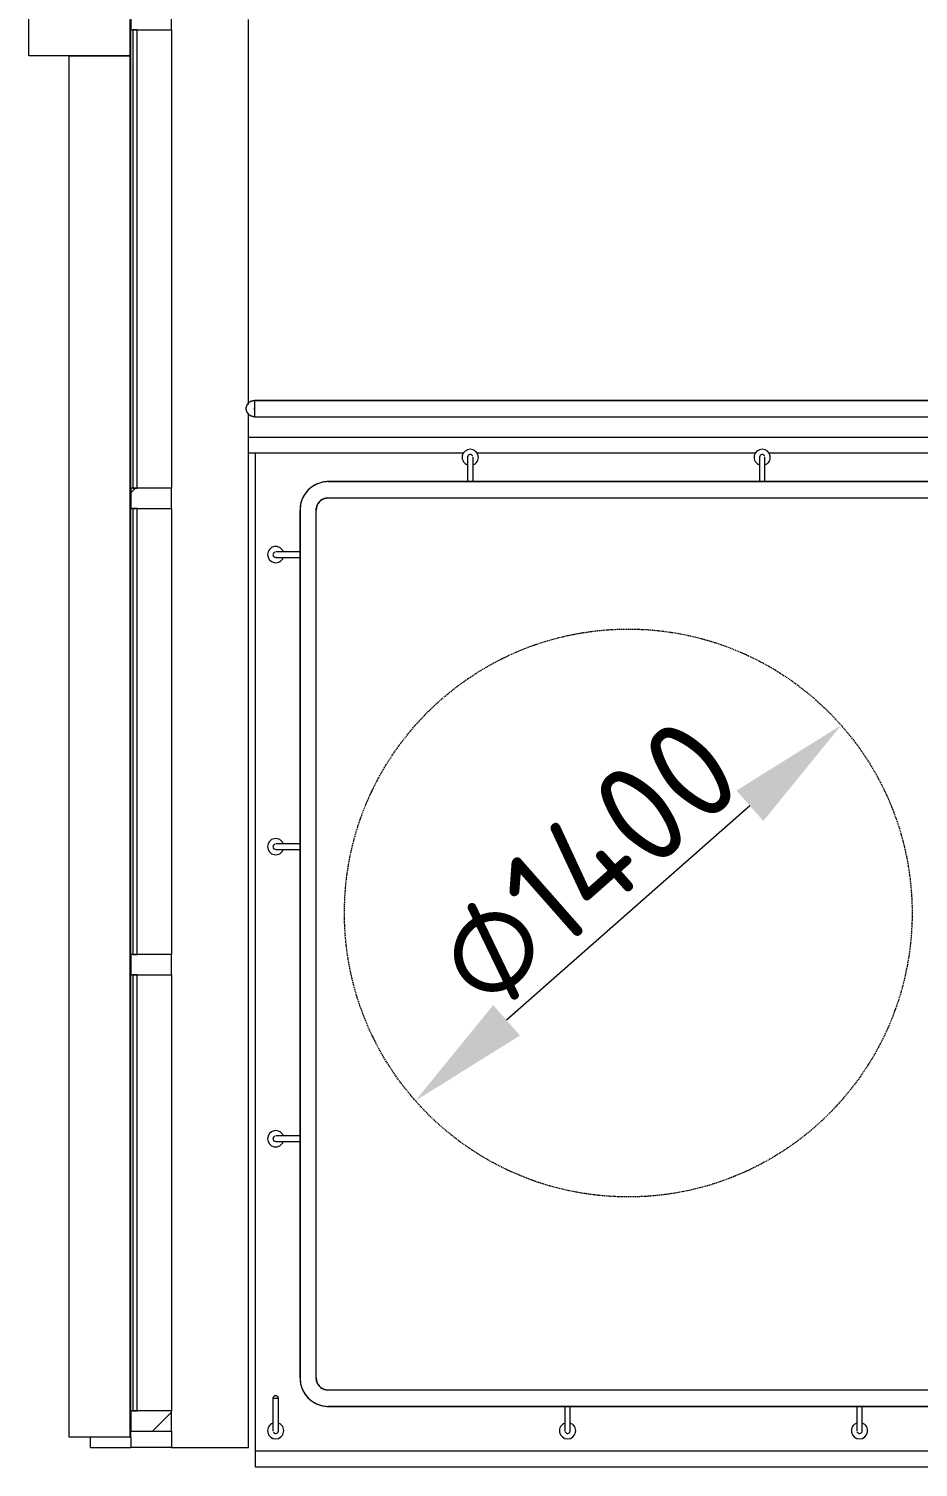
# Model space of a CAD drawing. Header units: millimetres. Extents: x -515342 to 330399, y -224905 to 507333.
# Drawn here: x -333450 to -331256, y -42238 to -38691 of the extents above; entities that cross this region are included whole.
import ezdxf

# ---------------------------------------------------------------- set-up
doc = ezdxf.new("R2010")
doc.units = ezdxf.units.MM
doc.linetypes.add('ASVP_Штриховая_ш3 п1_5', pattern=[4.5, 3, -1.5])
doc.layers.get('0').update_dxf_attribs({"lineweight": 0})
doc.layers.get('Defpoints').update_dxf_attribs({"lineweight": 0})
for name, color, linetype, lineweight in [('Витраж', 7, 'Continuous', 0), ('Лестницы', 7, 'Continuous', 0), ('Линии', 7, 'Continuous', 0), ('Ограждение', 7, 'Continuous', 0), ('Пандусы', 7, 'Continuous', 0), ('Панели витража', 7, 'Continuous', 0), ('Перекрытие', 7, 'Continuous', 0), ('Размеры', 7, 'Continuous', 0), ('Стены внутренние', 7, 'Continuous', 0)]:
    doc.layers.add(name, color=color, linetype=linetype, lineweight=lineweight)
doc.styles.add('GOST Common_4', font='', dxfattribs={"height": 250})
doc.styles.get('GOST Common_4').set_extended_font_data('GOST Common')
doc.dimstyles.new('ADSK_Основной_2_5_мм', dxfattribs={"dimscale": 304.8, "dimtxt": 251.428749, "dimasz": 0.984252, "dimexe": 0.787402, "dimexo": 0, "dimgap": 0.098425, "dimtad": 1, "dimjust": 3, "dimdec": 3, "dimrnd": 0.001, "dimdsep": 46, "dimtxsty": 'GOST Common_4', "dimsah": 1, "dimcen": 0.09, "dimazin": 2, "dimtfac": 1, "dimtdec": 4, "dimtix": 1, "dimtmove": 0, "dimatfit": 2, "dimfxl": 1, "dimtvp": 1, "dimtolj": 1, "dimtzin": 0, "dimlwd": 20, "dimlwe": 20, "dimarcsym": 2})

# ---------------------------------------------------------------- blocks, each defined once
blk = doc.blocks.new('Тип верхнего поручня - Верхний поручень_Внутренний_-9709528-О_АР_П_1_0_000_План 1 этажа')
at = {"layer": 'Ограждение'}
for p, q in [((41890, -4009), (41859.5, -4009)), ((41859.5, -4031.3), (41859.5, -4026.7)), ((47740, -4009), (41890, -4009)), ((41859.5, -4049), (41890, -4049)), ((41890, -4049), (47740, -4049))]:
    blk.add_line(p, q, dxfattribs=at)
blk = doc.blocks.new('Тип верхнего поручня - АР_Ограждение_Ограничение_D40-V48-О_АР_П_1_0_000_План 1 этажа')
at = {"layer": 'Ограждение', "flags": 128}
for points in [[(0, 20), (0.8, 20), (1.6, 19.9), (2.4, 19.9), (3.2, 19.7), (4, 19.6), (4.8, 19.4), (5.5, 19.2), (6.3, 19), (7, 18.7), (7.8, 18.4), (8.5, 18.1), (9.2, 17.7), (9.9, 17.4), (10.6, 16.9), (11.3, 16.5), (11.9, 16), (12.6, 15.6), (13.2, 15), (13.8, 14.5), (14.3, 13.9), (14.9, 13.3), (15.4, 12.7), (15.9, 12.1), (16.4, 11.5), (16.8, 10.8), (17.2, 10.1), (17.6, 9.4), (18, 8.7), (18.3, 8), (18.6, 7.2), (18.9, 6.5), (19.2, 5.7), (19.4, 5), (19.6, 4.2), (19.7, 3.4), (19.8, 2.6), (19.9, 1.8), (20, 1), (20, 0.2), (20, 0)], [(20, 0), (20, -0.8), (19.9, -1.6), (19.9, -2.4), (19.7, -3.2), (19.6, -4), (19.4, -4.8), (19.2, -5.5), (19, -6.3), (18.7, -7), (18.4, -7.8), (18.1, -8.5), (17.7, -9.2), (17.4, -9.9), (16.9, -10.6), (16.5, -11.3), (16, -11.9), (15.6, -12.6), (15, -13.2), (14.5, -13.8), (13.9, -14.3), (13.3, -14.9), (12.7, -15.4), (12.1, -15.9), (11.5, -16.4), (10.8, -16.8), (10.1, -17.2), (9.4, -17.6), (8.7, -18), (8, -18.3), (7.2, -18.6), (6.5, -18.9), (5.7, -19.2), (5, -19.4), (4.2, -19.6), (3.4, -19.7), (2.6, -19.8), (1.8, -19.9), (1, -20), (0.2, -20), (0, -20)]]:
    blk.add_lwpolyline(points, dxfattribs=at)
blk = doc.blocks.new('Тип верхнего поручня - Верхний поручень_Внутренний_-V60-О_АР_П_1_0_000_План 1 этажа')
at = {"layer": 'Ограждение'}
for p, q in [((41859.5, -4009), (41859.5, -4049)), ((41859.5, -4009), (47770.5, -4009)), ((41859.5, -4049), (47770.5, -4049))]:
    blk.add_line(p, q, dxfattribs=at)
blk = doc.blocks.new('Системная панель - АР_ПанельВитража__Cтекло_СМ4-10131294-О_АР_П_1_0_000_План 1 этажа')
at = {"layer": 'Панели витража', "lineweight": 18}
for p, q in [((565, 15), (-565, 15)), ((-565, 15), (-565, 5)), ((-565, 5), (565, 5)), ((565, 5), (565, 15))]:
    blk.add_line(p, q, dxfattribs=at)
blk = doc.blocks.new('Системная панель - АР_ПанельВитража__Cтекло_СМ4-10131295-О_АР_П_1_0_000_План 1 этажа')
at = {"layer": 'Панели витража', "lineweight": 18}
for p, q in [((550, 15), (-550, 15)), ((-550, 15), (-550, 5)), ((-550, 5), (550, 5)), ((550, 5), (550, 15))]:
    blk.add_line(p, q, dxfattribs=at)
blk = doc.blocks.new('Системная панель - АР_ПанельВитража__Cтекло_СМ4-10131287-О_АР_П_1_0_000_План 1 этажа')
at = {"layer": 'Панели витража', "lineweight": 18}
for p, q in [((537.5, 15), (-537.5, 15)), ((-537.5, 15), (-537.5, 5)), ((-537.5, 5), (537.5, 5)), ((537.5, 5), (537.5, 15))]:
    blk.add_line(p, q, dxfattribs=at)
blk = doc.blocks.new('Прямоугольный импост - АР_Импост_50х100 _импост витража_-10131289-О_АР_П_1_0_000_План 1 этажа')
at = {"layer": 'Витраж'}
for p, q in [((41555, -4225), (41555, -3095)), ((41655, -3095), (41655, -4225))]:
    blk.add_line(p, q, dxfattribs=at)
blk = doc.blocks.new('Прямоугольный импост - АР_Импост_50х100 _импост витража_-10131288-О_АР_П_1_0_000_План 1 этажа')
at = {"layer": 'Витраж'}
for p, q in [((41555, -5375), (41555, -4275)), ((41655, -4275), (41655, -5375))]:
    blk.add_line(p, q, dxfattribs=at)
blk = doc.blocks.new('Прямоугольный импост - АР_Импост_50х100 _импост витража_-10131281-О_АР_П_1_0_000_План 1 этажа')
at = {"layer": 'Витраж'}
for p, q in [((41555, -6500), (41555, -5425)), ((41655, -5425), (41655, -6500))]:
    blk.add_line(p, q, dxfattribs=at)
blk = doc.blocks.new('Прямоугольный импост - АР_Импост_50х100 _импост витража_-10099949-О_АР_П_1_0_000_План 1 этажа')
at = {"layer": 'Витраж', "lineweight": 18}
for p, q in [((-25, 0), (25, 0)), ((-25, -100), (-25, 0)), ((25, 0), (25, -100)), ((25, -100), (-25, -100))]:
    blk.add_line(p, q, dxfattribs=at)
blk = doc.blocks.new('Прямоугольный импост - АР_Импост_50х100 _импост витража_-V98-О_АР_П_1_0_000_План 1 этажа')
at = {"layer": 'Витраж'}
h = blk.add_hatch(dxfattribs=at)
h.set_pattern_fill('FP_41', color=256, style=0, pattern_type=2)
h.set_pattern_definition([(225, (-4250, 41555), (106.066, -106.066), [])])
h.paths.add_polyline_path([(25, 0), (25, -100), (-25, -100), (-25, 0)])
at = {"layer": 'Витраж', "lineweight": 18}
for p, q in [((-25, 0), (25, 0)), ((-25, -100), (-25, 0)), ((25, 0), (25, -100)), ((25, -100), (-25, -100))]:
    blk.add_line(p, q, dxfattribs=at)
blk = doc.blocks.new('Прямоугольный импост - АР_Импост_50х100 _импост витража_-V99-О_АР_П_1_0_000_План 1 этажа')
at = {"layer": 'Витраж', "lineweight": 18}
for p, q in [((-25, 0), (25, 0)), ((-25, -100), (-25, 0)), ((25, 0), (25, -100)), ((25, -100), (-25, -100))]:
    blk.add_line(p, q, dxfattribs=at)
blk = doc.blocks.new('Прямоугольный импост - АР_Импост_50х100 _импост витража_-10099957-О_АР_П_1_0_000_План 1 этажа')
at = {"layer": 'Витраж'}
h = blk.add_hatch(dxfattribs=at)
h.set_pattern_fill('FP_42', color=256, style=0, pattern_type=2)
h.set_pattern_definition([(225, (-6550, 41555), (106.066, -106.066), [])])
h.paths.add_polyline_path([(0, 0), (0, -100), (-50, -100), (-50, 0)])
at = {"layer": 'Витраж', "lineweight": 18}
for p, q in [((-50, 0), (0, 0)), ((-50, -100), (-50, 0)), ((0, 0), (0, -100)), ((0, -100), (-50, -100))]:
    blk.add_line(p, q, dxfattribs=at)
blk = doc.blocks.new('Ограждение - АР_Ограждение_Балясина_D40 доп поручень 700-7979680-О_АР_П_1_0_000_План 1 этажа')
at = {"layer": 'Ограждение'}
for p, q in [((-26.7, 6.7), (-60, 6.7)), ((-60, -6.7), (-26.7, -6.7)), ((-26.7, -6.7), (-20, -6.7))]:
    blk.add_line(p, q, dxfattribs=at)
at = {"layer": 'Ограждение', "flags": 128}
for points in [[(0, 6.7), (0, 6.7), (-0.1, 6.7), (-0.2, 6.7), (-0.3, 6.7), (-0.5, 6.7), (-0.8, 6.7), (-1, 6.7), (-1.4, 6.7), (-1.7, 6.7), (-2.1, 6.7), (-2.5, 6.7), (-3, 6.7), (-3.5, 6.7), (-4.1, 6.7), (-4.7, 6.7), (-5.3, 6.7), (-5.9, 6.7), (-6.6, 6.7), (-7.3, 6.7), (-8.1, 6.7), (-8.9, 6.7), (-9.7, 6.7), (-10.5, 6.7), (-11.4, 6.7), (-12.3, 6.7), (-13.2, 6.7), (-14.1, 6.7), (-15, 6.7), (-16, 6.7), (-17, 6.7), (-18, 6.7), (-19, 6.7), (-20, 6.7), (-21.1, 6.7), (-22.1, 6.7), (-23.2, 6.7), (-24.2, 6.7), (-25.3, 6.7), (-26.4, 6.7), (-26.7, 6.7)], [(-26.7, -6.7), (-25.6, -6.7), (-24.5, -6.7), (-23.5, -6.7), (-22.4, -6.7), (-21.4, -6.7), (-20.3, -6.7), (-19.3, -6.7), (-18.3, -6.7), (-17.3, -6.7), (-16.3, -6.7), (-15.3, -6.7), (-14.4, -6.7), (-13.4, -6.7), (-12.5, -6.7), (-11.6, -6.7), (-10.7, -6.7), (-9.9, -6.7), (-9.1, -6.7), (-8.3, -6.7), (-7.5, -6.7), (-6.8, -6.7), (-6.1, -6.7), (-5.5, -6.7), (-4.8, -6.7), (-4.2, -6.7), (-3.7, -6.7), (-3.1, -6.7), (-2.7, -6.7), (-2.2, -6.7), (-1.8, -6.7), (-1.4, -6.7), (-1.1, -6.7), (-0.8, -6.7), (-0.6, -6.7), (-0.4, -6.7), (-0.2, -6.7), (-0.1, -6.7), (0, -6.7), (0, -6.7)]]:
    blk.add_lwpolyline(points, dxfattribs=at)
at = {"layer": 'Ограждение'}
for radius, start, end in [(20, 360, 160.3657), (6.67, 90, 105), (6.67, 285, 90), (20, 199.6343, 360)]:
    blk.add_arc((0, 0), radius, start, end, dxfattribs=at)
blk = doc.blocks.new('Ограждение - АР_Ограждение_Балясина_D40 доп поручень 700-V70-О_АР_П_1_0_000_План 1 этажа')
at = {"layer": 'Ограждение'}
for p, q in [((-26.7, 6.7), (-80, 6.7)), ((-80, -6.7), (-80, 6.7)), ((-80, -6.7), (-26.7, -6.7)), ((-26.7, -6.7), (-20, -6.7))]:
    blk.add_line(p, q, dxfattribs=at)
at = {"layer": 'Ограждение', "flags": 128}
for points in [[(-86.7, 0), (-86.7, 0.3), (-86.6, 0.5), (-86.6, 0.8), (-86.6, 1.1), (-86.5, 1.3), (-86.5, 1.6), (-86.4, 1.8), (-86.3, 2.1), (-86.2, 2.3), (-86.1, 2.6), (-86, 2.8), (-85.9, 3.1), (-85.8, 3.3)], [(0, 6.7), (0, 6.7), (-0.1, 6.7), (-0.2, 6.7), (-0.3, 6.7), (-0.5, 6.7), (-0.8, 6.7), (-1, 6.7), (-1.4, 6.7), (-1.7, 6.7), (-2.1, 6.7), (-2.5, 6.7), (-3, 6.7), (-3.5, 6.7), (-4.1, 6.7), (-4.7, 6.7), (-5.3, 6.7), (-5.9, 6.7), (-6.6, 6.7), (-7.3, 6.7), (-8.1, 6.7), (-8.9, 6.7), (-9.7, 6.7), (-10.5, 6.7), (-11.4, 6.7), (-12.3, 6.7), (-13.2, 6.7), (-14.1, 6.7), (-15, 6.7), (-16, 6.7), (-17, 6.7), (-18, 6.7), (-19, 6.7), (-20, 6.7), (-21.1, 6.7), (-22.1, 6.7), (-23.2, 6.7), (-24.2, 6.7), (-25.3, 6.7), (-26.4, 6.7), (-26.7, 6.7)], [(-85.9, -3.1), (-86, -2.9), (-86.1, -2.7), (-86.2, -2.4), (-86.3, -2.2), (-86.4, -1.9), (-86.5, -1.7), (-86.5, -1.4), (-86.6, -1.1), (-86.6, -0.9), (-86.6, -0.6), (-86.7, -0.3), (-86.7, -0.1), (-86.7, 0)], [(-26.7, -6.7), (-25.6, -6.7), (-24.5, -6.7), (-23.5, -6.7), (-22.4, -6.7), (-21.4, -6.7), (-20.3, -6.7), (-19.3, -6.7), (-18.3, -6.7), (-17.3, -6.7), (-16.3, -6.7), (-15.3, -6.7), (-14.4, -6.7), (-13.4, -6.7), (-12.5, -6.7), (-11.6, -6.7), (-10.7, -6.7), (-9.9, -6.7), (-9.1, -6.7), (-8.3, -6.7), (-7.5, -6.7), (-6.8, -6.7), (-6.1, -6.7), (-5.5, -6.7), (-4.8, -6.7), (-4.2, -6.7), (-3.7, -6.7), (-3.1, -6.7), (-2.7, -6.7), (-2.2, -6.7), (-1.8, -6.7), (-1.4, -6.7), (-1.1, -6.7), (-0.8, -6.7), (-0.6, -6.7), (-0.4, -6.7), (-0.2, -6.7), (-0.1, -6.7), (0, -6.7), (0, -6.7)]]:
    blk.add_lwpolyline(points, dxfattribs=at)
at = {"layer": 'Ограждение'}
for centre, radius, start, end in [((-80, 0), 6.67, 90, 180), ((0, 0), 20, 360, 160.3657), ((0, 0), 6.67, 90, 105), ((0, 0), 6.67, 285, 90), ((-80, 0), 6.67, 180, 270), ((0, 0), 20, 199.6343, 360)]:
    blk.add_arc(centre, radius, start, end, dxfattribs=at)
blk = doc.blocks.new('Ограждение - Ограждение-9972907-О_АР_П_1_0_000_План 1 этажа')
for name, p, rotation in [('Ограждение - АР_Ограждение_Балясина_D40 доп поручень 700-7979680-О_АР_П_1_0_000_План 1 этажа', (42392, -4149), 89.9999999999998), ('Ограждение - АР_Ограждение_Балясина_D40 доп поручень 700-7979680-О_АР_П_1_0_000_План 1 этажа', (43112, -4149), 89.9999999999998), ('Ограждение - АР_Ограждение_Балясина_D40 доп поручень 700-7979680-О_АР_П_1_0_000_План 1 этажа', (41912, -4389), 180), ('Ограждение - АР_Ограждение_Балясина_D40 доп поручень 700-7979680-О_АР_П_1_0_000_План 1 этажа', (41912, -5109), 180), ('Ограждение - АР_Ограждение_Балясина_D40 доп поручень 700-7979680-О_АР_П_1_0_000_План 1 этажа', (41912, -5829), 180), ('Ограждение - АР_Ограждение_Балясина_D40 доп поручень 700-V70-О_АР_П_1_0_000_План 1 этажа', (41912, -6549), 269.9999999999998), ('Ограждение - АР_Ограждение_Балясина_D40 доп поручень 700-7979680-О_АР_П_1_0_000_План 1 этажа', (42632, -6549), 269.9999999999998), ('Ограждение - АР_Ограждение_Балясина_D40 доп поручень 700-7979680-О_АР_П_1_0_000_План 1 этажа', (43352, -6549), 269.9999999999998)]:
    blk.add_blockref(name, p, dxfattribs=dict(rotation=rotation))
blk = doc.blocks.new('Тип верхнего поручня - Верхний поручень_Внутренний_-9972992-О_АР_П_1_0_000_План 1 этажа')
at = {"layer": 'Ограждение'}
for p, q in [((43660, -4209), (42042, -4209)), ((42042, -4249), (43660, -4249)), ((41972, -4279), (41972, -6419)), ((42012, -6419), (42012, -4279)), ((43660, -6449), (42042, -6449)), ((42042, -6489), (43660, -6489))]:
    blk.add_line(p, q, dxfattribs=at)
at = {"layer": 'Ограждение', "flags": 128}
for points in [[(42042, -4209), (42039.2, -4209.1), (42036.4, -4209.2), (42033.6, -4209.5), (42030.8, -4209.9), (42028.1, -4210.4), (42025.4, -4211), (42022.7, -4211.7), (42020, -4212.6), (42017.3, -4213.5), (42014.7, -4214.5), (42012.2, -4215.7), (42009.7, -4216.9), (42007.2, -4218.3), (42004.8, -4219.7), (42002.5, -4221.2), (42000.2, -4222.9), (41998, -4224.6), (41995.8, -4226.4), (41993.8, -4228.3), (41991.8, -4230.2), (41989.9, -4232.3), (41988, -4234.4), (41986.3, -4236.6), (41984.7, -4238.9), (41983.1, -4241.2), (41981.6, -4243.6), (41980.3, -4246), (41979, -4248.5), (41977.8, -4251), (41976.8, -4253.6), (41975.8, -4256.3), (41974.9, -4258.9), (41974.2, -4261.6), (41973.5, -4264.4), (41973, -4267.1), (41972.6, -4269.9), (41972.3, -4272.7), (41972.1, -4275.4), (41972, -4278.2), (41972, -4279)], [(42012, -4279), (42012, -4277.8), (42012.1, -4276.6), (42012.2, -4275.4), (42012.4, -4274.2), (42012.6, -4273), (42012.9, -4271.9), (42013.2, -4270.7), (42013.5, -4269.6), (42013.9, -4268.4), (42014.4, -4267.3), (42014.9, -4266.2), (42015.4, -4265.1), (42016, -4264.1), (42016.6, -4263.1), (42017.2, -4262.1), (42017.9, -4261.1), (42018.7, -4260.1), (42019.4, -4259.2), (42020.3, -4258.3), (42021.1, -4257.5), (42022, -4256.7), (42022.9, -4255.9), (42023.8, -4255.1), (42024.8, -4254.4), (42025.8, -4253.8), (42026.8, -4253.1), (42027.9, -4252.5), (42028.9, -4252), (42030, -4251.5), (42031.1, -4251), (42032.3, -4250.6), (42033.4, -4250.3), (42034.6, -4249.9), (42035.7, -4249.7), (42036.9, -4249.4), (42038.1, -4249.3), (42039.3, -4249.1), (42040.5, -4249), (42041.7, -4249), (42042, -4249)], [(41972, -6419), (41972.1, -6421.8), (41972.2, -6424.6), (41972.5, -6427.4), (41972.9, -6430.2), (41973.4, -6432.9), (41974, -6435.6), (41974.7, -6438.3), (41975.6, -6441), (41976.5, -6443.7), (41977.5, -6446.3), (41978.7, -6448.8), (41979.9, -6451.3), (41981.3, -6453.8), (41982.7, -6456.2), (41984.2, -6458.5), (41985.9, -6460.8), (41987.6, -6463), (41989.4, -6465.2), (41991.3, -6467.2), (41993.2, -6469.2), (41995.3, -6471.1), (41997.4, -6473), (41999.6, -6474.7), (42001.9, -6476.3), (42004.2, -6477.9), (42006.6, -6479.4), (42009, -6480.7), (42011.5, -6482), (42014, -6483.2), (42016.6, -6484.2), (42019.3, -6485.2), (42021.9, -6486.1), (42024.6, -6486.8), (42027.4, -6487.5), (42030.1, -6488), (42032.9, -6488.4), (42035.7, -6488.7), (42038.4, -6488.9), (42041.2, -6489), (42042, -6489)], [(42042, -6449), (42040.8, -6449), (42039.6, -6448.9), (42038.4, -6448.8), (42037.2, -6448.6), (42036, -6448.4), (42034.9, -6448.1), (42033.7, -6447.8), (42032.6, -6447.5), (42031.4, -6447.1), (42030.3, -6446.6), (42029.2, -6446.1), (42028.1, -6445.6), (42027.1, -6445), (42026.1, -6444.4), (42025.1, -6443.8), (42024.1, -6443.1), (42023.1, -6442.3), (42022.2, -6441.6), (42021.3, -6440.7), (42020.5, -6439.9), (42019.7, -6439), (42018.9, -6438.1), (42018.1, -6437.2), (42017.4, -6436.2), (42016.8, -6435.2), (42016.1, -6434.2), (42015.5, -6433.1), (42015, -6432.1), (42014.5, -6431), (42014, -6429.9), (42013.6, -6428.7), (42013.3, -6427.6), (42012.9, -6426.4), (42012.7, -6425.3), (42012.4, -6424.1), (42012.3, -6422.9), (42012.1, -6421.7), (42012, -6420.5), (42012, -6419.3), (42012, -6419)]]:
    blk.add_lwpolyline(points, dxfattribs=at)
blk = doc.blocks.new('Тип верхнего поручня - Верхний поручень_Внутренний_-V114-О_АР_П_1_0_000_План 1 этажа')
at = {"layer": 'Ограждение'}
for p, q in [((42042, -4209), (43660, -4209)), ((42042, -4249), (43660, -4249)), ((41972, -6419), (41972, -4279)), ((42012, -6419), (42012, -4279)), ((43660, -6449), (42042, -6449)), ((43660, -6489), (42042, -6489))]:
    blk.add_line(p, q, dxfattribs=at)
for centre, radius, start, end in [((42042, -4279), 70, 90, 180), ((42042, -4279), 30, 90, 180), ((42042, -6419), 70, 180, 270), ((42042, -6419), 30, 180, 270)]:
    blk.add_arc(centre, radius, start, end, dxfattribs=at)
blk = doc.blocks.new('Тип перил - Перила_Внутренний_-9973013-О_АР_П_1_0_000_План 1 этажа')
at = {"layer": 'Ограждение', "flags": 128}
for points in [[(42041, -4209), (42039.2, -4209.1), (42036.4, -4209.2), (42033.6, -4209.5), (42030.8, -4209.9), (42028.1, -4210.4), (42025.4, -4211), (42022.7, -4211.7), (42020, -4212.6), (42017.3, -4213.5), (42014.7, -4214.5), (42012.2, -4215.7), (42009.7, -4216.9), (42007.2, -4218.3), (42004.8, -4219.7), (42002.5, -4221.2), (42000.2, -4222.9), (41998, -4224.6), (41995.8, -4226.4), (41993.8, -4228.3), (41991.8, -4230.2), (41989.9, -4232.3), (41988, -4234.4), (41986.3, -4236.6), (41984.7, -4238.9), (41983.1, -4241.2), (41981.6, -4243.6), (41980.3, -4246), (41979, -4248.5), (41977.8, -4251), (41976.8, -4253.6), (41975.8, -4256.3), (41974.9, -4258.9), (41974.2, -4261.6), (41973.5, -4264.4), (41973, -4267.1), (41972.6, -4269.9), (41972.3, -4272.7), (41972.1, -4275.4), (41972, -4278.2)], [(41972, -6419), (41972.1, -6421.8), (41972.2, -6424.6), (41972.5, -6427.4), (41972.9, -6430.2), (41973.4, -6432.9), (41974, -6435.6), (41974.7, -6438.3), (41975.6, -6441), (41976.5, -6443.7), (41977.5, -6446.3), (41978.7, -6448.8), (41979.9, -6451.3), (41981.3, -6453.8), (41982.7, -6456.2), (41984.2, -6458.5), (41985.9, -6460.8), (41987.6, -6463), (41989.4, -6465.2), (41991.3, -6467.2), (41993.2, -6469.2), (41995.3, -6471.1), (41997.4, -6473), (41999.6, -6474.7), (42001.9, -6476.3), (42004.2, -6477.9), (42006.6, -6479.4), (42009, -6480.7), (42011.5, -6482), (42014, -6483.2), (42016.6, -6484.2), (42019.3, -6485.2), (42021.9, -6486.1), (42024.6, -6486.8), (42027.4, -6487.5), (42030.1, -6488), (42032.9, -6488.4), (42035.7, -6488.7), (42038.4, -6488.9), (42041.2, -6489)]]:
    blk.add_lwpolyline(points, dxfattribs=at)
blk = doc.blocks.new('Тип перил - Перила_Внутренний_-V115-О_АР_П_1_0_000_План 1 этажа')
at = {"layer": 'Ограждение'}
for centre, start, end in [((42042, -4279), 92.0228, 129.7649), ((42042, -4279), 140.2351, 180), ((42042, -6419), 180, 219.7649), ((42042, -6419), 230.2351, 267.9772)]:
    blk.add_arc(centre, 30, start, end, dxfattribs=at)
blk = doc.blocks.new('Ограждение - Ограждение-9986520-О_АР_П_1_0_000_План 1 этажа')
at = {"layer": 'Ограждение'}
for p, q in [((41403, -3159), (41553, -3159)), ((41403, -6565), (41403, -3159)), ((41553, -3159), (41555, -3159)), ((41553, -6565), (41553, -3159)), ((41555, -6565), (41555, -6550)), ((41553, -6565), (41403, -6565)), ((41555, -6565), (41553, -6565))]:
    blk.add_line(p, q, dxfattribs=at)
blk = doc.blocks.new('Ограждение - Ограждение-9987008-О_АР_П_1_0_000_План 1 этажа')
at = {"layer": 'Ограждение'}
for p, q in [((41303, -3159), (41303, -737.1)), ((41553, -3159), (41553, -3070)), ((41553, -3159), (41303, -3159))]:
    blk.add_line(p, q, dxfattribs=at)
blk = doc.blocks.new('СД_Люблино_Фасады_rvt-1-О_АР_П_1_0_000_План 1 этажа')
at = {"layer": 'Лестницы'}
blk.add_line((41845, -4099), (47460, -4099), dxfattribs=at)
at = {"layer": 'Пандусы'}
for p, q in [((41862, -6599), (41862, -4139)), ((43662, -6599), (41862, -6599))]:
    blk.add_line(p, q, dxfattribs=at)
at = {"layer": 'Перекрытие'}
for p, q in [((41845, -4018.5), (41845, -3070)), ((41845, -6590), (41845, -4040.1)), ((41655, -6550), (41655, -6590)), ((41655, -6590), (41845, -6590))]:
    blk.add_line(p, q, dxfattribs=at)
at = {"layer": 'Стены внутренние'}
for p, q in [((42374.2, -4139), (41845, -4139)), ((43094.7, -4139), (42409.3, -4139)), ((43814.7, -4139), (43129.3, -4139)), ((41455, -6590), (41455, -6565)), ((41455, -6590), (41555, -6590)), ((41555, -6565), (41555, -6590)), ((41655, -6590), (41555, -6590)), ((41862, -6639), (41862, -6599)), ((43662, -6639), (41862, -6639))]:
    blk.add_line(p, q, dxfattribs=at)
at = {"layer": 'Витраж', "lineweight": 9, "extrusion": (0, 0, -1), "rotation": 270.0000000000001}
for name, p in [('Прямоугольный импост - АР_Импост_50х100 _импост витража_-10099949-О_АР_П_1_0_000_План 1 этажа', (-41555, -3070)), ('Прямоугольный импост - АР_Импост_50х100 _импост витража_-V98-О_АР_П_1_0_000_План 1 этажа', (-41555, -4250)), ('Прямоугольный импост - АР_Импост_50х100 _импост витража_-V99-О_АР_П_1_0_000_План 1 этажа', (-41555, -5400)), ('Прямоугольный импост - АР_Импост_50х100 _импост витража_-10099957-О_АР_П_1_0_000_План 1 этажа', (-41555, -6550))]:
    blk.add_blockref(name, p, dxfattribs=at)
at = {"layer": 'Витраж', "lineweight": 9}
for name in ['Прямоугольный импост - АР_Импост_50х100 _импост витража_-10131289-О_АР_П_1_0_000_План 1 этажа', 'Прямоугольный импост - АР_Импост_50х100 _импост витража_-10131288-О_АР_П_1_0_000_План 1 этажа', 'Прямоугольный импост - АР_Импост_50х100 _импост витража_-10131281-О_АР_П_1_0_000_План 1 этажа']:
    blk.add_blockref(name, (0, 0), dxfattribs=at)
at = {"layer": 'Ограждение', "lineweight": 9}
for name in ['Ограждение - Ограждение-9987008-О_АР_П_1_0_000_План 1 этажа', 'Ограждение - Ограждение-9986520-О_АР_П_1_0_000_План 1 этажа', 'Тип верхнего поручня - Верхний поручень_Внутренний_-9709528-О_АР_П_1_0_000_План 1 этажа', 'Тип верхнего поручня - Верхний поручень_Внутренний_-V60-О_АР_П_1_0_000_План 1 этажа', 'Ограждение - Ограждение-9972907-О_АР_П_1_0_000_План 1 этажа', 'Тип верхнего поручня - Верхний поручень_Внутренний_-9972992-О_АР_П_1_0_000_План 1 этажа', 'Тип верхнего поручня - Верхний поручень_Внутренний_-V114-О_АР_П_1_0_000_План 1 этажа', 'Тип перил - Перила_Внутренний_-9973013-О_АР_П_1_0_000_План 1 этажа', 'Тип перил - Перила_Внутренний_-V115-О_АР_П_1_0_000_План 1 этажа']:
    blk.add_blockref(name, (0, 0), dxfattribs=at)
at = {"layer": 'Ограждение', "lineweight": 9, "rotation": 180}
blk.add_blockref('Тип верхнего поручня - АР_Ограждение_Ограничение_D40-V48-О_АР_П_1_0_000_План 1 этажа', (41859.5, -4029), dxfattribs=at)
at = {"layer": 'Панели витража', "lineweight": 9, "rotation": 269.9999999999999}
for name, p in [('Системная панель - АР_ПанельВитража__Cтекло_СМ4-10131294-О_АР_П_1_0_000_План 1 этажа', (41555, -3660)), ('Системная панель - АР_ПанельВитража__Cтекло_СМ4-10131295-О_АР_П_1_0_000_План 1 этажа', (41555, -4825)), ('Системная панель - АР_ПанельВитража__Cтекло_СМ4-10131287-О_АР_П_1_0_000_План 1 этажа', (41555, -5962.5))]:
    blk.add_blockref(name, p, dxfattribs=at)
blk = doc.blocks.new('*D837')
at = {"layer": 'Defpoints', "color": 0, "transparency": 16777216}
for p in [(-331446.4, -40408.2), (-332496.6, -41334)]:
    blk.add_point(p, dxfattribs=at)
at = {"layer": 'Размеры', "color": 0, "lineweight": 20, "transparency": 16777216}
blk.add_line((-331671.4, -40606.6), (-332271.5, -41135.6), dxfattribs=at)
at = {"layer": 'Размеры', "color": 0, "transparency": 16777216}
for points in [[(-331704.5, -40569.1), (-331638.4, -40644.1), (-331446.4, -40408.2)], [(-332304.6, -41098.1), (-332238.5, -41173.1), (-332496.6, -41334)]]:
    blk.add_solid(points, dxfattribs=at)
at = {"layer": 'Размеры', "color": 0, "transparency": 16777216, "insert": (-332074, -40754.8), "char_height": 250, "width": 1058.558, "attachment_point": 5, "rotation": 41.398, "style": 'GOST Common_4'}
blk.add_mtext('\\A1;⌀1400', dxfattribs=at)

msp = doc.modelspace()

# ---------------------------------------------------------------- linework, layer by layer
at = {"layer": 'Линии', "linetype": 'ASVP_Штриховая_ш3 п1_5'}
msp.add_circle((-331971.4691, -40871.0978), 700, dxfattribs=at)

# ---------------------------------------------------------------- block references
msp.add_blockref('СД_Люблино_Фасады_rvt-1-О_АР_П_1_0_000_План 1 этажа', (-374753.1427, -35598.5295))

# ---------------------------------------------------------------- dimensions: what is measured, and where the dimension line sits
at = {"layer": 'Размеры'}
dim = msp.add_diameter_dim_2p(p1=(-331446.3754, -40408.1975), p2=(-332496.5627, -41333.998), dimstyle='ADSK_Основной_2_5_мм', override={"dimpost": '⌀<>'}, dxfattribs=at)
dim.commit()
dim.dimension.update_dxf_attribs({"geometry": '*D837', "text_midpoint": (-332073.9684, -40754.827)})

doc.saveas('drawing.dxf')
